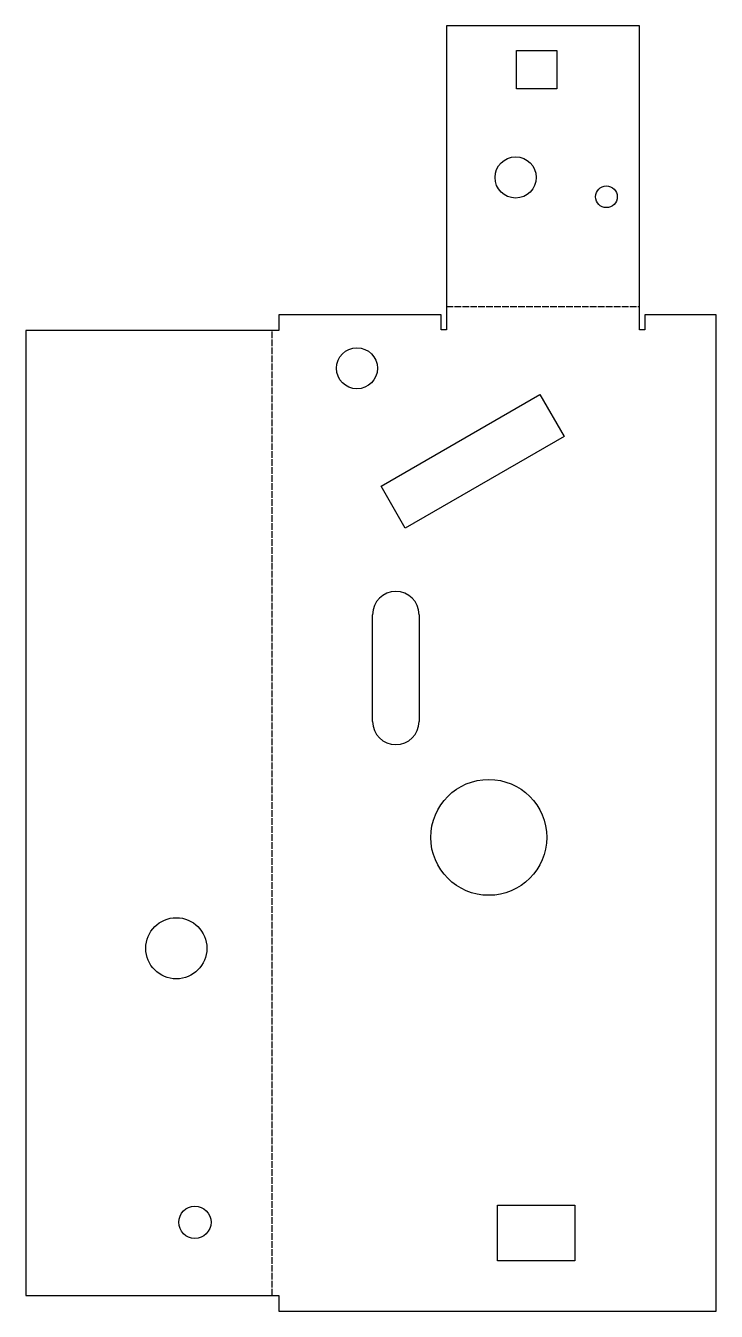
# Model space of a CAD drawing. Header units: millimetres. Extents: x -48 to 84, y 0 to 246.
import ezdxf

# ---------------------------------------------------------------- set-up
doc = ezdxf.new("R2010")
doc.units = ezdxf.units.MM
doc.linetypes.add('DASHED', pattern=[1.524, 1.27, -0.254])
doc.layers.add('BEND', color=7, linetype='Continuous')
doc.layers.add('CUT', color=7, linetype='Continuous')

msp = doc.modelspace()

# ---------------------------------------------------------------- linework, layer by layer
at = {"layer": 'BEND', "color": 3, "linetype": 'DASHED'}
for p, q in [((32, 191.95), (68.91, 191.95)), ((-1.26, 3), (-1.26, 187.38))]:
    msp.add_line(p, q, dxfattribs=at)
at = {"layer": 'CUT'}
for p, q in [((68.91, 245.6), (32, 245.6)), ((32, 245.6), (32, 187.48)), ((68.91, 187.48), (68.91, 245.6)), ((45.38, 233.51), (45.38, 240.85)), ((45.38, 240.85), (53.09, 240.85)), ((53.09, 240.85), (53.09, 233.51)), ((53.09, 233.51), (45.38, 233.51)), ((31, 190.38), (0, 190.38)), ((0, 190.38), (0, 187.38)), ((31, 187.48), (31, 190.38)), ((83.56, 190.38), (69.91, 190.38)), ((69.91, 190.38), (69.91, 187.48)), ((83.56, 0), (83.56, 190.38)), ((0, 187.38), (-48.37, 187.38)), ((-48.37, 187.38), (-48.37, 3)), ((32, 187.48), (31, 187.48)), ((69.91, 187.48), (68.91, 187.48)), ((19.51, 157.64), (49.83, 175.15)), ((49.83, 175.15), (54.47, 167.11)), ((54.47, 167.11), (24.15, 149.61)), ((24.15, 149.61), (19.51, 157.64)), ((17.89, 112.7), (17.89, 133.08)), ((26.79, 133.08), (26.79, 112.7)), ((41.78, 9.62), (41.78, 20.25)), ((41.78, 20.25), (56.51, 20.25)), ((56.51, 20.25), (56.51, 9.62)), ((56.51, 9.62), (41.78, 9.62)), ((-48.37, 3), (0, 3)), ((0, 3), (0, 0)), ((0, 0), (83.56, 0))]:
    msp.add_line(p, q, dxfattribs=at)
for centre, radius in [((45.23, 216.61), 3.94), ((62.57, 212.92), 2.08), ((14.91, 180.15), 3.92), ((40.09, 90.54), 11.07), ((-19.6, 69.35), 5.84), ((-16.05, 17), 3.08)]:
    msp.add_circle(centre, radius, dxfattribs=at)
for centre, start, end in [((22.34, 133.08), 0, 180), ((22.34, 112.7), 180, 0)]:
    msp.add_arc(centre, 4.45, start, end, dxfattribs=at)

doc.saveas('drawing.dxf')
